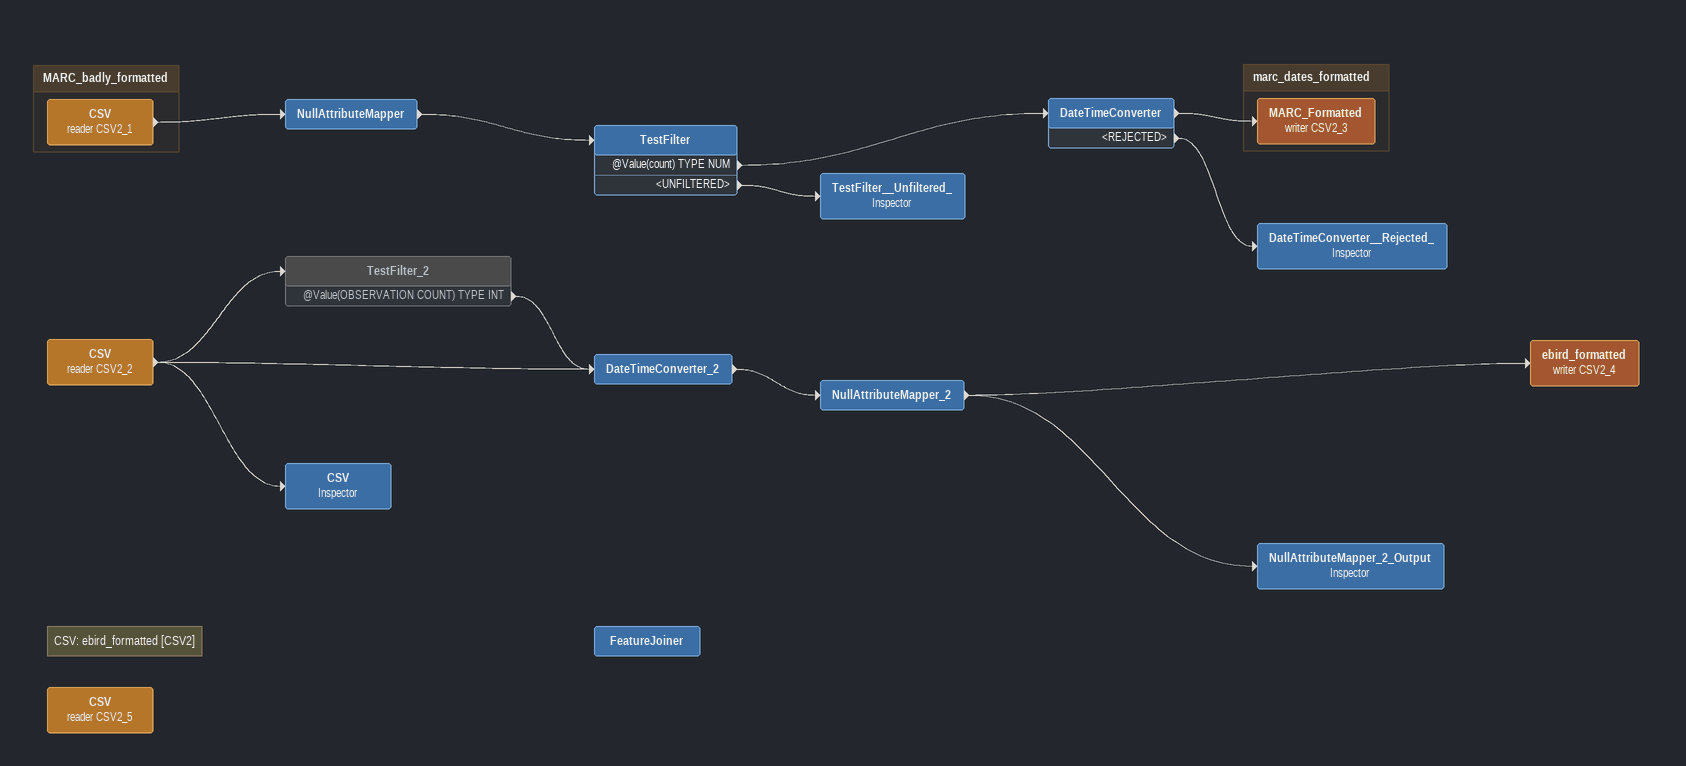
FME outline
NullAttributeMapper
    -> TestFilter
TestFilter
    @Value(count) TYPE NUM -> DateTimeConverter
    <UNFILTERED> -> TestFilter__Unfiltered_
DateTimeConverter
    -> MARC_Formatted (writer CSV2_3)
    <REJECTED> -> DateTimeConverter__Rejected_
DateTimeConverter__Rejected_: Inspector
TestFilter__Unfiltered_: Inspector
CSV (reader CSV2_2)
    -> TestFilter_2
    -> CSV
    -> DateTimeConverter_2
TestFilter_2 [off]
    @Value(OBSERVATION COUNT) TYPE INT -> DateTimeConverter_2
DateTimeConverter_2
    -> NullAttributeMapper_2
NullAttributeMapper_2
    -> ebird_formatted (writer CSV2_4)
    -> NullAttributeMapper_2_Output
ebird_formatted (writer CSV2_4)
NullAttributeMapper_2_Output: Inspector
CSV: Inspector
Note: CSV: ebird_formatted [CSV2]
CSV (reader CSV2_5)
FeatureJoiner

Bookmark: MARC_badly_formatted
CSV (reader CSV2_1)
    -> NullAttributeMapper

Bookmark: marc_dates_formatted
MARC_Formatted (writer CSV2_3)
